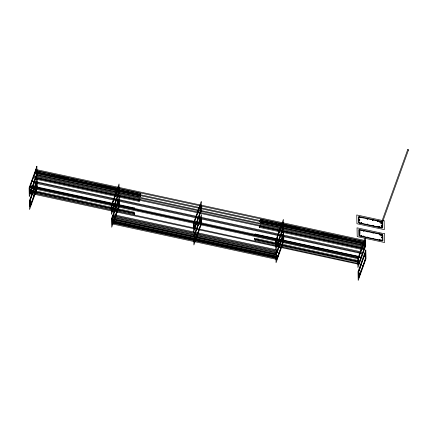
<?xml version="1.0" encoding="UTF-8"?>
<svg xmlns="http://www.w3.org/2000/svg" width="430" height="430" viewBox="0 0 430 430"><rect width="100%" height="100%" fill="white"/><g stroke="black" fill="none" stroke-linecap="round" stroke-linejoin="round"><path stroke-width="0.64" d="M364.936 246.583L365.054 245.939L358.529 264.235L29.874 193.296L29.912 192.876L30.105 192.436L358.749 263.617M30.164 206.185L30.105 200.24L36.179 183.357M32.325 186.448L360.963 257.172L360.904 257.774M33.852 190.103L33.997 189.447M33.975 195.612L34.12 194.951M36.292 169.667L36.346 174.978M36.399 183.287L36.582 182.481M36.7 187.878L30.159 206.11M112.031 210.92L118.497 193.28L118.449 187.319M282.881 236.468L283.064 235.672L283.107 241.606L276.657 259.387L112.337 223.928L112.268 217.967L118.336 201.084M114.364 198.671L114.23 199.283M116.014 207.83L116.159 207.174M118.454 187.416L118.282 188.13M118.562 201.014L118.734 200.181M118.857 205.594L112.45 223.772M194.177 228.088L194.107 222.96M194.199 236.597L194.285 235.86M194.381 237.365L194.387 235.866M198.493 230.448L198.354 231.071M200.364 205.755L199.896 207.599L200.24 205.766M200.627 205.723L200.197 207.443L200.611 205.056M200.735 210.458L194.312 228.647L194.43 227.927M200.853 224.132L200.901 217.962L200.487 220.321L200.917 218.601M276.28 243.418L276.28 240.628L278.129 235.436M276.361 254.323L283.166 235.054L283.182 241.741L276.56 259.946L276.442 257.925M278.774 247.615L278.919 246.96M278.898 253.119L279.043 252.464M281.645 225.981L281.467 226.723M282.591 223.595L282.768 222.761M282.655 228.996L282.886 228.158L276.474 246.374L276.592 245.664M358.722 263.337L358.518 264.203L358.394 258.634M358.507 264.144L358.545 263.816M358.636 258.07L29.982 187.045L29.847 187.851L29.992 187.082M358.609 261.279L358.695 260.752L358.62 261.279M358.744 263.638L358.744 263.343L358.593 263.628M358.808 277.092L358.986 276.248M359.061 262.531L255.011 240.252L255.044 239.752L255.216 239.386L359.286 261.843L359.077 262.725L359.286 262.133M360.969 257.387L360.899 257.801M361.259 270.233L361.13 270.835M362.512 253.238L362.339 253.711L33.68 182.798L33.712 182.299L33.884 181.938L362.528 253.012M358.867 277.087L365.269 259.333L365.226 253.415L364.807 255.775L365.237 254.055M382.001 223.283L382.098 227.502L381.808 227.685L359.507 222.885L359.093 222.536L358.975 217.085L380.561 221.498M359.093 222.52C359.217 222.127 359.915 222.358 359.969 222.708C358.523 221.875 360.173 223.159 359.534 222.891M381.394 234.146L379.706 234.871L380.098 235.199L381.625 234.543L382.248 234.882L382.146 240.558L359.657 235.715L359.265 229.959L380.851 234.377M359.383 235.398L360.103 235.344L359.883 235.78M381.62 223.197C379.803 223.562 383.802 224.127 381.152 223.299L407.656 149.694L408.177 149.613L408.489 150.016L381.985 223.621M382.265 234.979C382.211 235.575 380.711 234.667 381.818 234.587M36.281 175.72L36.416 175.064L29.928 193.312L30.057 192.463M32.148 180.901L31.997 181.734L32.207 180.869L360.845 251.776L360.845 252.066M360.834 257.973L32.121 187.131L32.304 186.265M276.587 253.963L276.764 253.2L276.538 253.985L112.214 218.531L112.23 218.144L112.423 217.666L276.705 253.119M112.386 223.906L112.542 223.068L276.812 258.543M259.736 221.251L259.51 222.025L259.639 221.24M358.55 258.586L358.642 258.129L358.4 258.64M358.459 261.284L358.69 260.677L358.545 261.462M362.173 248.234L362.205 248.137M364.989 245.89L364.914 240.472L36.227 169.581M118.744 200.315L118.863 205.653M282.773 222.891L282.897 228.233M360.824 251.776L360.646 252.464M117.745 195L117.987 194.333M36.292 169.759L35.878 171.989L36.308 170.269M118.739 200.364L118.325 202.595L118.755 200.875M282.768 222.939L282.36 225.169L282.789 223.45M364.93 240.666L364.516 242.896L364.946 241.176M194.618 221.665L194.801 221.004M199.482 208.367L199.246 208.991L199.348 208.324M283.058 235.844L282.65 238.048L283.08 236.328M134.37 208.679L134.595 207.991L134.37 208.765M360.636 252.367L360.641 252.641L360.781 252.388M360.754 257.763L360.754 258.054M363.56 244.304L363.801 243.643M364.71 241.01L364.726 241.343L364.866 241.031L364.71 241.337L36.066 170.436C36.55 166.835 34.9 176.666 36.034 169.7M118.444 187.539L118.153 189.657M200.896 218.112L200.665 218.746L200.842 217.902M360.834 251.996L360.845 251.851M363.565 244.251L363.737 243.633L281.967 225.96M364.704 241.036L364.694 241.311M276.807 256.14L276.726 256.479L276.818 256.06M280.236 229.937L280.097 230.426M365.215 253.593L365.038 254.205M111.929 205.32L112.015 210.361M112.595 209.206L112.585 209.517M200.6 205.293L200.434 205.868M276.372 246.175L276.356 246.487M282.171 224.691L282.021 225.196M358.281 258.629L358.271 260.978M254.882 234.581L255.097 233.99L359.109 256.479M282.617 225.927L282.628 226.32L282.736 225.53M358.426 258.43L363.189 245.105M358.523 263.961L358.604 263.595M359.292 262.117L359.217 262.467M360.748 257.78L360.824 257.43M362.522 252.845L362.313 253.721M363.893 249.395L363.904 249.008L363.839 249.62M117.648 189.415L117.632 189.759M194.489 239.736L194.451 240.166M200.514 210.926L200.493 211.27M282.091 230.27L282.075 230.614M358.733 263.719L358.717 263.81M362.372 253.265L362.329 253.641M111.821 205.32L111.94 211.619L118.572 193.409L118.546 186.722L115.842 193.962M115.874 200.154L115.847 200.461M195.478 232.834L195.456 233.205M282.596 224.67L282.569 225.067L282.8 224.234M276.823 257.425L276.743 257.731L276.818 257.457M36.324 182.573L35.862 185.018L36.523 182.449M36.588 182.653L36.168 184.868L36.598 183.148M118.196 187.426L117.734 189.872L118.395 187.297M118.261 189.103L118.47 187.996M118.486 200.299L118.024 202.745L118.685 200.176M200.643 218.026L200.181 220.477L200.772 218.048M282.402 223.493L282.053 225.325L282.483 223.605M282.806 235.758L282.343 238.204L283.004 235.629M364.559 241.219L364.215 243.052L364.748 240.778M364.968 253.485L364.506 255.931L365.161 253.356M358.975 217.123L359.776 217.451L359.034 217.274L359.399 216.94L359.802 217.424L359.405 216.935M382.098 227.481L381.663 227.669M407.656 149.694L408.489 150.016M193.994 222.982L194.102 229.346L200.729 211.135L200.713 204.454L194.107 222.536M114.321 204.46L114.289 204.787M194.65 239.757L194.51 240.16M360.646 252.265L360.77 251.856M359.088 262.338L359.206 261.918M362.243 248.287L362.388 247.847M362.329 253.34L362.501 252.856M364.323 248.282L364.473 247.572L364.242 248.357L260.177 225.906L260.188 225.519L260.36 225.04L364.452 247.497L364.242 248.051L364.473 247.54M360.802 252.179L360.711 252.464M364.855 246.261L364.941 245.981L364.866 246.239M117.815 189.41L117.696 189.743M358.362 258.242L363.221 244.649M112.515 203.6L112.644 203.277M114.213 198.886L118.046 188.211M118.357 191.554L118.481 191.226M276.958 244.455L277.081 244.127M139.723 194.145L139.535 194.419M255.028 234.603L255.108 234.022M112.101 210.49L112.219 210.189M276.942 239.311L277.017 238.747M111.929 204.868L115.165 195.838M117.153 190.7L117.266 190.431M117.825 194.586L117.933 194.312M194.145 222.788L200.208 205.938M194.468 237.14L194.58 236.865M281.596 231.555L281.709 231.281M362.334 247.965L362.302 248.169M364.85 244.675L365 244.401L260.929 221.945L260.763 222.31L260.725 222.81L364.796 245.261L365.022 244.503L364.78 245.24M194.768 221.633L194.854 221.009M194.398 235.414L201.003 217.327L201.02 224.014L194.403 242.219L194.269 239.596M194.989 234.124L195.145 233.899L194.973 234.721M195.655 238.005L195.811 237.779L195.645 238.591M118.331 188.99L118.314 189.603M118.61 200.321L118.503 201.02M200.482 205.169L200.552 205.024M200.907 224.008L194.607 241.499L194.725 240.827M276.619 253.313L282.655 236.538M29.88 187.163L35.889 170.479M36.163 169.726L36.055 170.404M29.917 193.301L30.105 192.436M139.116 195.865L139.229 195.193M276.775 259.204L276.882 258.683L276.657 259.387M358.555 258.564L358.426 258.839M360.824 257.441L360.963 257.172M30.009 193.145L30.116 192.495M118.325 187.442L118.212 188.141M112.165 210.872L112.273 210.222M194.527 237.548L194.634 236.898M365.091 253.501L364.984 254.2M358.937 276.931L359.039 276.264M36.453 182.594L36.34 183.293M117.207 191.135L117.32 190.436M282.935 235.774L282.822 236.473M364.817 254.264L358.749 271.147L358.797 277.022M111.467 204.992L113.251 200.047M113.697 198.805L119.04 183.965L119.239 192.726L111.445 214.376L111.246 205.61M112.026 204.933L113.81 199.977M193.694 236.215L201.487 214.565L201.686 223.331L193.892 244.982L193.753 238.72M194.473 235.538L200.498 218.811M279.349 230.55L275.565 241.063L275.608 242.945M279.796 229.314L280.688 226.841M281.58 224.363L283.359 219.418L283.558 228.179L275.764 249.83L275.635 244.197M277.914 235.667L276.2 240.515L276.114 243.251M278.361 234.415L281.059 226.922M281.962 224.422L282.875 222.181L282.892 228.862L276.286 247.067L276.141 244.45M278.575 234.194L279.914 230.475M280.36 229.238L281.252 226.76M275.856 253.942L283.649 232.291L283.848 241.058L276.055 262.708L275.926 257.07M358.174 257.554L357.728 258.79L357.771 260.671M358.615 256.318L359.733 253.227M360.173 251.991L362.85 244.568M363.296 243.326L365.521 237.145L365.715 245.912L357.921 267.557L357.798 261.924M363.673 243.396L364.57 240.897M363.635 243.869L364.527 241.391M118.744 206.282L118.804 205.572M364.796 240.273L365.038 239.908L365.054 246.589L358.41 264.794L358.298 262.176M33.685 182.734L33.884 181.938M32.185 187.072L32.331 186.539L32.142 187.131M277.135 252.437L277.312 251.684L277.103 252.475L112.762 217.016L112.993 216.215L112.81 216.994M276.678 257.876L112.294 222.439M363.828 249.088L363.694 249.594L363.866 249.013L259.833 226.556L259.629 227.422L259.79 226.578M114.353 204.787L114.482 204.148M118.744 202.874L118.562 203.718L118.798 202.906M196.386 217.01L196.521 216.371M196.757 229.233L196.612 229.889M196.881 234.737L196.736 235.393M280.521 248.787L280.65 248.148M36.152 171.876L36.308 171.038L140.374 193.489L140.363 193.876L140.169 194.355L36.098 171.903M30.525 185.54L30.369 186.378L30.525 185.54L134.595 207.991M36.582 185.147L36.405 185.991M36.469 185.98L36.636 185.163M31.315 196.908L31.137 197.752M30.256 201.412L30.078 202.256L30.315 201.433M30.777 204.653L30.949 203.841M117.39 195.827L117.207 196.671M113.472 214.645L277.839 250.077L277.732 250.819L277.796 250.088M112.273 218.499L112.445 217.763L112.214 218.531M112.413 219.15L276.791 254.603M114.724 217.01L114.579 217.666M199.971 206.642L199.794 207.486L200.025 206.658M199.547 213.554L199.369 214.398M196.505 222.525L196.644 221.875M194.924 226.4L194.742 227.244L194.978 226.422M200.299 219.418L200.117 220.262M200.966 223.299L200.783 224.143M194.494 238.924L194.661 238.112M278.554 234.726L278.683 234.108M278.667 240.252L278.807 239.612M282.456 237.145L282.279 237.989M280.392 243.294L280.527 242.644L280.333 243.289M277.909 255.501L113.654 220.052M277.818 256.291L277.979 255.587L277.753 256.344L277.866 255.592L277.737 256.334L113.434 220.891L113.654 220.198L113.456 220.896M364.903 246.664L36.174 175.816M362.549 261.021L362.689 260.387M359.41 269.33L359.233 270.174L359.464 269.352M364.624 261.101L364.737 260.268L364.559 261.112M362.759 265.858L362.614 266.519M362.673 266.525L362.812 265.89M358.84 275.603L358.948 274.786L358.776 275.619M34.986 173.543L35.142 172.704L119.578 190.925M35.222 178.111L139.331 200.557L139.32 200.944L139.148 201.423L35.077 178.971M29.998 189.764L29.874 190.603L30.041 189.764L134.112 212.216L133.907 213.081L134.112 212.216M32.438 193.774L32.293 194.435L32.492 193.796M36.647 187.846L36.464 188.689M32.481 199.939L32.562 199.283L32.417 199.939M112.52 204.116L112.698 203.304M115.912 200.461L116.046 199.843M118.137 201.691L117.96 202.535M114.52 212.162L114.6 211.501L114.455 212.162M116.283 212.678L116.186 213.355M116.202 213.334L116.337 212.721M114.643 217.666L114.778 217.037M112.934 222.38L113.106 221.568L112.886 222.407L277.21 257.86L277.431 257.065L277.189 257.839M200.466 207.341L200.643 206.529M200.643 208.953L200.461 209.797L200.697 208.985M200.095 212.038L199.912 212.882M199.429 214.398L199.606 213.586M198.37 224.928L198.171 225.556L198.316 224.901M196.677 229.889L196.811 229.271M195.516 233.205L195.693 232.393M194.424 236.237L194.537 235.403M196.8 235.393L196.935 234.78M195.091 240.117L195.263 239.284M282.134 230.609L282.306 229.787M281.585 232.125L281.757 231.292M276.963 244.971L277.14 244.159M282.338 237.983L282.51 237.161M280.602 248.131L280.457 248.793M360.915 257.312L360.834 257.957M364.495 255.71L364.672 254.904M362.635 260.354L362.49 261.015M32.159 180.89L32.003 181.557M36.201 174.333L36.378 173.543L36.152 174.354L140.223 196.811L140.416 196.333L140.433 195.946L36.362 173.494M35.652 177.429L35.835 176.649L35.604 177.45L139.675 199.907L139.868 199.429L139.879 199.042L35.771 176.585M30.6 190.958L30.492 191.221L30.643 190.936L134.714 213.387L134.703 213.775L134.531 214.253L30.439 191.796L30.664 191.027L30.482 191.791M140.374 193.489L140.169 194.355M260.774 222.783L260.929 221.945M254.452 239.058L254.592 238.215L254.409 239.08L357.825 261.392M277.678 250.916L113.294 215.468M276.646 256.662L112.278 221.23L112.483 220.37L112.257 221.171M277.366 257.022L277.189 257.667L277.414 256.995L113.095 221.541M364.898 241.972L260.876 219.494L260.682 219.966L260.671 220.353L364.742 242.81L364.962 242.165L364.726 242.794M29.82 187.894L358.453 258.812M29.874 190.603L133.907 213.081M35.975 183.965L35.797 184.809M33.911 190.114L34.051 189.49M31.202 197.741L31.368 196.929M30.659 199.257L30.82 198.434M30.288 202.637L30.105 203.481M31.438 202.31L31.256 203.153M30.202 204.696L30.363 203.874M30.89 203.825L30.713 204.669M117.272 196.66L117.444 195.849M118.142 207.921L118.309 207.099M112.472 221.595L154.408 230.636M197.94 212.689L198.085 212.065M198.063 218.198L198.203 217.558M194.317 225.218L194.134 226.062M200.186 220.246L200.353 219.434M200.418 224.815L200.24 225.659M282.687 227.508L282.859 226.712M276.302 241.074L276.469 240.262M282.951 239.161L283.117 238.349M278.833 247.626L278.973 246.987M282.58 242.541L282.397 243.385M278.957 253.13L279.097 252.491M365.226 256.054L365.043 256.898M359.958 267.815L359.776 268.659M358.899 272.319L358.717 273.163M358.787 273.152L358.953 272.341M358.813 274.378L358.986 273.577M359.534 274.732L359.351 275.576L359.587 274.748M32.056 181.578L32.202 180.928M30.358 186.389L32.938 186.964M32.271 186.405L32.126 187.061M35.857 184.803L36.034 183.981M30.772 198.424L30.589 199.267M34.029 195.628L34.174 194.978M30.164 203.481L30.342 202.67M30.315 203.868L30.132 204.712M31.315 203.148L31.492 202.326M118.363 192.065L118.535 191.243M111.977 205.631L112.149 204.809M112.155 207.491L111.977 208.335L112.214 207.507M116.062 207.851L116.213 207.201M118.261 207.088L118.078 207.932M194.129 223.369L194.312 222.547M194.193 226.056L194.371 225.234M200.299 225.659L200.471 224.836M198.44 230.405L198.294 231.066M195.215 239.279L195.032 240.123M280.22 235.93L280.365 235.285M283.064 238.327L282.886 239.171M365.102 256.898L365.28 256.076M361.076 264.686L360.931 265.342M360.985 265.358L361.13 264.713M365.285 258.758L365.102 259.602M359.835 268.659L360.012 267.836M361.2 270.19L361.055 270.846M381.152 223.299L381.673 223.218M35.523 172.038L35.706 171.204L35.502 172.059L118.605 189.99M36.098 189.361L35.916 190.205L36.158 189.393M30.095 200.788L30.283 199.971M112.633 209.528L112.821 208.706M118.008 202.541L118.196 201.724M112.316 221.219L112.461 220.805L112.3 221.235M200.584 206.497L200.407 207.341M199.966 212.893L200.149 212.071M200.901 220.601L200.724 221.445L200.955 220.611M276.35 243.794L276.533 242.977M283.123 241.026L282.945 241.87M282.451 243.396L282.634 242.574M277.302 251.636L112.988 216.172M364.618 254.872L364.436 255.716M358.926 273.55L358.744 274.394M360.077 273.217L359.899 274.06L360.136 273.249M35.12 172.704L34.927 173.548M118.304 190.866L118.47 189.995L118.288 190.861L282.607 226.314M112.542 223.068L112.316 223.837M140.433 195.946L140.223 196.811M139.879 199.042L139.675 199.907M134.714 213.387L134.531 214.253M260.693 220.359L260.892 219.526M282.763 225.476L118.503 190.033M363.689 249.857L259.629 227.422M381.104 221.267L379.416 221.993L379.808 222.326C380.464 221.369 382.431 221.977 381.534 221.713M381.469 222.428L380.453 222.864L380.846 223.197M382.27 235.086L380.738 235.742L381.136 236.075L382.281 235.581M33.766 176.542L35.733 176.966M33.556 177.402L33.701 176.579L33.556 177.402L362.178 248.218M139.331 200.557L139.126 201.423M260.257 219.649C259.752 221.756 260.284 218.306 261.569 219.929M260.36 225.04L260.177 225.906M255.011 240.252L255.226 239.419M277.081 252.469L277.065 252.41M51.396 174.58L54.669 175.29M55.981 175.569L64.489 177.407M65.795 177.687L68.413 178.256M71.686 178.961L74.304 179.525M97.212 184.47L98.524 184.75M99.83 185.034L108.338 186.867M109.65 187.152L112.268 187.716M115.541 188.421L118.159 188.985M278.586 223.6L283.821 224.729M285.133 225.014L287.751 225.578M289.057 225.863L293.642 226.852M294.948 227.131L297.565 227.696M322.441 233.065L327.676 234.194M328.982 234.474L331.6 235.038M332.911 235.323L337.491 236.312M338.802 236.591L341.42 237.161M119.916 190.275L122.534 190.839M123.845 191.124L138.895 194.371M261.365 220.794L364.124 242.966L364.344 242.31L364.113 242.939M120.884 191.205L122.195 191.49M126.775 192.479L128.086 192.758M130.704 193.323L132.015 193.607M134.633 194.172L135.939 194.457M262.332 221.724L263.644 222.009M266.261 222.573L269.535 223.277M272.152 223.842L273.458 224.127M365.032 245.879L36.416 175.048M139.374 199.326L260.731 225.508M46.026 189.791L48.644 190.356M49.955 190.635L51.261 190.92M89.881 199.251L92.498 199.816M93.805 200.1L95.116 200.38M275.178 239.23L277.796 239.8M319.033 248.696L321.651 249.26M254.63 238.247L358.685 260.671M155.719 230.915L198.273 240.096M199.579 240.381L242.133 249.561M243.445 249.846L276.173 256.909M359.69 229.808L360.066 230.324L359.26 230.012M381.953 240.547L381.582 240.031L382.388 240.359M364.226 248.298L364.242 248.357M36.324 171.075L36.077 171.833M35.464 171.995L35.69 171.194L35.48 172.059M29.745 187.835L29.81 187.41L29.869 193.237M358.916 270.857L358.679 271.652M200.735 210.469L200.617 205.121M36.7 187.894L36.582 182.524M276.307 244.616L276.334 245.815M276.598 257.495L276.624 258.693M194.435 239.768L194.462 240.967M382.071 221.584A1.027 0.602 19.8 0 0 381.523 221.359L359.394 216.58A1.027 0.602 19.8 0 0 358.421 217L358.545 222.401A1.027 0.602 19.8 0 0 359.544 223.245L381.673 228.018A1.027 0.602 19.8 0 0 382.646 227.599L382.523 222.202A1.027 0.602 19.8 0 0 382.485 222.03M29.589 188.179L29.777 193.892L36.41 175.682L36.394 168.995L29.589 188.179M29.81 190.495L29.998 189.786L29.81 190.452M29.88 201.057L30.068 206.766L36.7 188.56L36.695 181.885L29.885 201.009M30.293 186.281L30.482 185.545L30.299 186.308M30.412 191.678L30.487 191.248L30.417 191.705M35.04 178.837L35.287 178.181L35.04 178.875M35.583 177.321L35.76 176.612L35.588 177.278M36.131 174.231L36.313 173.516L36.136 174.188M36.168 175.703L36.346 174.994L36.168 175.682M112.042 218.784L112.23 224.492L118.863 206.287L118.82 199.601L112.042 218.736M112.23 219.87L112.332 219.332L112.23 219.913M112.284 222.326L112.402 221.74L112.284 222.305M112.741 216.881L112.929 216.15L112.746 216.86M112.864 222.283L112.988 221.676L112.864 222.24M113.289 215.371L113.423 214.737L113.289 215.322M113.407 220.767L113.595 220.036L113.412 220.8M276.517 253.856L276.598 253.394L276.517 253.829M277.608 250.824L277.737 250.212L277.608 250.776M358.523 271.964L358.711 277.678L365.339 259.467L365.323 252.781L358.523 271.964M364.721 242.687L364.839 242.095L364.721 242.66M364.774 245.138L364.774 245.138M359.034 219.8L359.899 220.063L359.093 219.977L359.523 219.649L359.862 219.875L359.034 219.784M359.319 232.678L360.19 232.936L359.329 232.641M359.292 231.453C360.335 232.635 360.184 230.63 359.297 231.431M359.351 233.904C360.378 235.102 360.216 233.114 359.351 233.888M360.888 217.516L361.759 217.774L360.894 217.478M361.012 222.912L361.877 223.175L361.071 223.089L361.469 222.756L361.866 223.046L361.012 222.939M361.178 230.394L362.044 230.652L361.184 230.356M361.297 235.79C362.404 236.989 362.065 234.963 361.297 235.79M363.092 230.808L363.963 231.066L363.103 230.77M363.216 236.204C364.291 237.403 364.054 235.361 363.216 236.204M366.892 218.762L367.645 219.069L367.123 219.15L366.919 218.644L367.596 218.849L366.897 218.736M367.016 224.267C368.526 225.202 366.435 223.321 367.306 224.567C368.295 224.6 367.161 223.772 367.021 224.24M367.182 231.641L367.887 231.851L367.182 231.641M367.306 237.145L368.01 237.355L367.306 237.145M372.369 219.945L373.122 220.246L372.6 220.327L372.396 219.827L373.116 220.106L372.369 219.945M372.493 225.449C373.982 226.454 371.988 224.406 372.762 225.739C373.783 225.82 372.66 224.917 372.493 225.449M372.66 232.818L373.364 233.033L372.66 232.807M372.783 238.327L373.487 238.537L372.788 238.295M377.137 221.02L378.008 221.283L377.201 221.187L377.626 220.869L378.002 221.171L377.137 221.041M377.26 226.422L378.126 226.68L377.32 226.588L377.75 226.266L378.131 226.588L377.26 226.438M379.056 221.434L379.921 221.697L379.115 221.6L379.545 221.283L379.883 221.509L379.056 221.455M379.174 226.836L380.045 227.094L379.238 227.002L379.663 226.68L380.029 226.949L379.174 226.852M379.47 234.339C380.496 235.522 380.389 233.533 379.475 234.323M379.593 239.741L380.464 239.999L379.599 239.703M381.098 221.875C381.802 222.96 381.125 221.289 381.114 221.826M381.19 225.804L382.055 226.062L381.19 225.804M381.222 227.276L382.082 227.405L381.227 227.298M381.448 237.451L382.318 237.715L381.458 237.419M113.536 214.715L113.482 215.129L113.536 214.737M276.796 254.684L276.796 254.732M363.807 243.772L363.699 244.294L363.801 243.783M112.526 221.767L112.472 222.117L112.526 221.805M112.461 219.413L112.386 219.773L112.456 219.461M381.211 225.755L382.05 225.933L381.211 225.755M358.969 256.898L359.055 256.602L358.969 256.898M276.764 255.001L276.673 255.323L276.764 254.979M112.472 222.095L112.461 222.149M36.878 166.233L29.084 187.883L29.283 196.65L37.077 174.999L36.878 166.233M37.168 179.111L29.374 200.762L29.573 209.528L37.367 187.878L37.168 179.111M119.33 196.838L111.537 218.488L111.73 227.255L119.524 205.604L119.33 196.838M201.202 201.691L193.409 223.337L193.602 232.103L201.396 210.453L201.202 201.691M365.812 250.018L358.018 271.669L358.212 280.435L366.005 258.785L365.812 250.018M384.13 220.875L356.744 214.962L356.938 223.729L384.323 229.636L384.13 220.875M384.42 233.748L357.029 227.841L357.228 236.607L384.613 242.515L384.42 233.748M381.813 234.232L359.684 229.459A1.027 0.602 19.8 0 0 358.711 229.878L358.835 235.28A1.027 0.602 19.8 0 0 359.835 236.124L381.964 240.897A1.027 0.602 19.8 0 0 382.937 240.477L382.813 235.076A1.027 0.602 19.8 0 0 381.813 234.232"/></g></svg>
